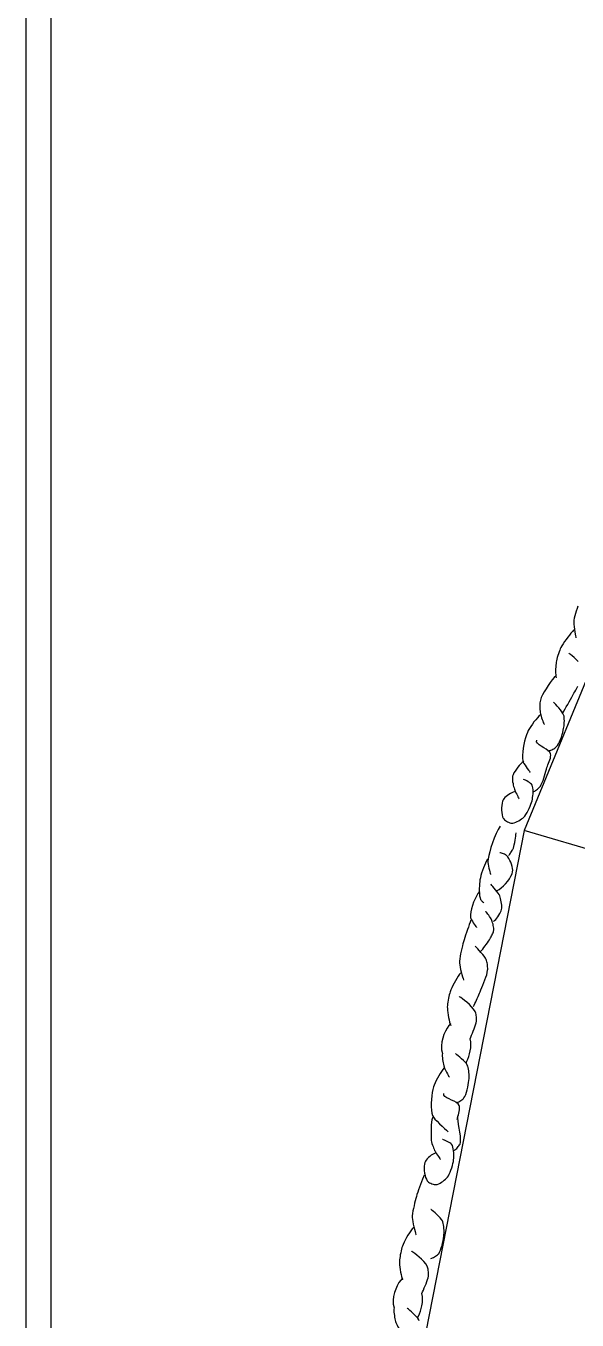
# Model space of a CAD drawing. Extents: x 2 to 99, y 3 to 136.
# Drawn here: x 6.22 to 13.85, y 73.89 to 91.81 of the extents above; entities that cross this region are included whole.
import ezdxf

# ---------------------------------------------------------------- set-up
doc = ezdxf.new("R2010")
doc.units = 0
doc.header["$LTSCALE"] = 1.7995
doc.layers.add('CMP-FLSH', color=7, linetype='CONTINUOUS')
doc.layers.add('STRCTR', color=7, linetype='CONTINUOUS')

msp = doc.modelspace()

# ---------------------------------------------------------------- linework, layer by layer
at = {"layer": 'CMP-FLSH', "color": 0, "linetype": 'CONTINUOUS'}
for p, q in [((17.673, 91.742), (13.116, 80.668)), ((13.116, 80.668), (11.092, 70.354)), ((19.02, 78.934), (13.116, 80.668))]:
    msp.add_line(p, q, dxfattribs=at)
for points in [[(13.861, 83.778, 0), (13.848, 83.744, 0), (13.836, 83.708, 0), (13.825, 83.673, 0), (13.816, 83.64, 0), (13.809, 83.609, 0), (13.805, 83.582, 0), (13.804, 83.558, 0), (13.806, 83.527, 0), (13.809, 83.492, 0), (13.813, 83.456, 0), (13.818, 83.42, 0), (13.823, 83.389, 0), (13.827, 83.363, 0), (13.83, 83.345, 0), (13.831, 83.339, 0)], [(13.805, 83.447, 0), (13.785, 83.427, 0), (13.764, 83.403, 0), (13.742, 83.376, 0), (13.719, 83.346, 0), (13.696, 83.316, 0), (13.675, 83.285, 0), (13.655, 83.256, 0), (13.638, 83.228, 0), (13.625, 83.204, 0), (13.616, 83.186, 0), (13.608, 83.165, 0), (13.599, 83.142, 0), (13.591, 83.117, 0), (13.583, 83.092, 0), (13.575, 83.067, 0), (13.569, 83.042, 0), (13.564, 83.02, 0), (13.56, 83.001, 0), (13.558, 82.981, 0), (13.555, 82.958, 0), (13.553, 82.933, 0), (13.552, 82.906, 0), (13.551, 82.879, 0), (13.551, 82.852, 0), (13.553, 82.827, 0), (13.556, 82.804, 0), (13.56, 82.785, 0)], [(13.863, 83.01, 0), (13.836, 83.037, 0), (13.808, 83.064, 0), (13.782, 83.087, 0), (13.76, 83.106, 0), (13.746, 83.118, 0), (13.741, 83.123, 0)], [(13.56, 82.812, 0), (13.534, 82.786, 0), (13.505, 82.754, 0), (13.476, 82.717, 0), (13.447, 82.676, 0), (13.419, 82.633, 0), (13.394, 82.59, 0), (13.372, 82.548, 0), (13.354, 82.509, 0), (13.342, 82.474, 0), (13.338, 82.457, 0), (13.335, 82.437, 0), (13.334, 82.415, 0), (13.333, 82.392, 0), (13.334, 82.368, 0), (13.335, 82.345, 0), (13.337, 82.322, 0), (13.339, 82.302, 0), (13.342, 82.285, 0), (13.345, 82.27, 0), (13.351, 82.251, 0), (13.358, 82.229, 0), (13.366, 82.207, 0), (13.374, 82.186, 0), (13.381, 82.166, 0), (13.387, 82.151, 0), (13.391, 82.14, 0), (13.393, 82.136, 0)], [(13.65, 82.298, 0), (13.665, 82.323, 0), (13.682, 82.352, 0), (13.7, 82.383, 0), (13.719, 82.416, 0), (13.739, 82.45, 0), (13.757, 82.483, 0), (13.775, 82.515, 0), (13.791, 82.544, 0), (13.805, 82.569, 0), (13.816, 82.589, 0), (13.83, 82.613, 0), (13.845, 82.64, 0), (13.861, 82.667, 0)], [(13.445, 81.771, 0), (13.456, 81.773, 0), (13.469, 81.776, 0), (13.484, 81.781, 0), (13.499, 81.787, 0), (13.514, 81.794, 0), (13.528, 81.802, 0), (13.541, 81.81, 0), (13.552, 81.818, 0), (13.56, 81.826, 0), (13.576, 81.845, 0), (13.591, 81.87, 0), (13.605, 81.899, 0), (13.619, 81.931, 0), (13.631, 81.964, 0), (13.641, 81.997, 0), (13.65, 82.028, 0), (13.658, 82.057, 0), (13.663, 82.082, 0), (13.666, 82.1, 0), (13.669, 82.12, 0), (13.671, 82.142, 0), (13.672, 82.166, 0), (13.673, 82.189, 0), (13.672, 82.213, 0), (13.671, 82.235, 0), (13.668, 82.255, 0), (13.663, 82.271, 0), (13.654, 82.291, 0), (13.638, 82.315, 0), (13.618, 82.341, 0), (13.597, 82.367, 0), (13.575, 82.391, 0), (13.554, 82.413, 0), (13.537, 82.431, 0), (13.526, 82.443, 0), (13.522, 82.447, 0)], [(13.342, 82.271, 0), (13.321, 82.253, 0), (13.299, 82.229, 0), (13.276, 82.202, 0), (13.252, 82.173, 0), (13.23, 82.142, 0), (13.208, 82.111, 0), (13.189, 82.081, 0), (13.173, 82.053, 0), (13.161, 82.028, 0), (13.148, 81.994, 0), (13.135, 81.953, 0), (13.123, 81.908, 0), (13.112, 81.859, 0), (13.103, 81.81, 0), (13.096, 81.761, 0), (13.093, 81.714, 0), (13.093, 81.672, 0), (13.097, 81.636, 0), (13.103, 81.618, 0), (13.114, 81.597, 0), (13.128, 81.573, 0), (13.144, 81.549, 0), (13.16, 81.526, 0), (13.175, 81.506, 0), (13.188, 81.489, 0), (13.197, 81.478, 0), (13.2, 81.474, 0)], [(13.239, 81.204, 0), (13.25, 81.209, 0), (13.262, 81.216, 0), (13.275, 81.224, 0), (13.288, 81.234, 0), (13.301, 81.244, 0), (13.313, 81.255, 0), (13.324, 81.265, 0), (13.334, 81.276, 0), (13.342, 81.285, 0), (13.354, 81.306, 0), (13.367, 81.332, 0), (13.378, 81.362, 0), (13.389, 81.393, 0), (13.399, 81.426, 0), (13.408, 81.459, 0), (13.417, 81.49, 0), (13.425, 81.518, 0), (13.432, 81.542, 0), (13.438, 81.559, 0), (13.445, 81.579, 0), (13.454, 81.601, 0), (13.463, 81.624, 0), (13.472, 81.648, 0), (13.479, 81.671, 0), (13.483, 81.693, 0), (13.485, 81.714, 0), (13.483, 81.731, 0), (13.471, 81.753, 0), (13.449, 81.774, 0), (13.42, 81.795, 0), (13.387, 81.816, 0), (13.354, 81.837, 0), (13.325, 81.858, 0), (13.302, 81.879, 0), (13.289, 81.899, 0), (13.29, 81.92, 0)], [(13.11, 81.623, 0), (13.091, 81.61, 0), (13.07, 81.592, 0), (13.049, 81.57, 0), (13.028, 81.546, 0), (13.008, 81.52, 0), (12.99, 81.493, 0), (12.975, 81.467, 0), (12.963, 81.442, 0), (12.955, 81.42, 0), (12.953, 81.404, 0), (12.953, 81.385, 0), (12.954, 81.365, 0), (12.957, 81.343, 0), (12.962, 81.321, 0), (12.966, 81.299, 0), (12.971, 81.279, 0), (12.977, 81.26, 0), (12.981, 81.244, 0), (12.986, 81.23, 0), (12.994, 81.213, 0), (13.003, 81.193, 0), (13.013, 81.173, 0), (13.022, 81.154, 0), (13.031, 81.136, 0), (13.039, 81.122, 0), (13.044, 81.113, 0), (13.046, 81.109, 0)], [(12.981, 81.204, 0), (12.964, 81.2, 0), (12.945, 81.193, 0), (12.925, 81.182, 0), (12.905, 81.17, 0), (12.885, 81.156, 0), (12.866, 81.141, 0), (12.85, 81.126, 0), (12.836, 81.11, 0), (12.827, 81.096, 0), (12.818, 81.074, 0), (12.811, 81.047, 0), (12.807, 81.016, 0), (12.804, 80.984, 0), (12.804, 80.95, 0), (12.806, 80.918, 0), (12.81, 80.887, 0), (12.817, 80.861, 0), (12.827, 80.839, 0), (12.834, 80.829, 0), (12.844, 80.819, 0), (12.857, 80.809, 0), (12.871, 80.799, 0), (12.886, 80.791, 0), (12.901, 80.783, 0), (12.916, 80.777, 0), (12.93, 80.773, 0), (12.943, 80.771, 0), (12.959, 80.773, 0), (12.979, 80.777, 0), (12.999, 80.784, 0), (13.021, 80.794, 0), (13.042, 80.805, 0), (13.062, 80.817, 0), (13.081, 80.829, 0), (13.097, 80.841, 0), (13.11, 80.853, 0), (13.125, 80.87, 0), (13.141, 80.893, 0), (13.157, 80.918, 0), (13.172, 80.946, 0), (13.186, 80.976, 0), (13.199, 81.005, 0), (13.21, 81.033, 0), (13.219, 81.059, 0), (13.226, 81.082, 0), (13.23, 81.102, 0), (13.234, 81.125, 0), (13.237, 81.151, 0), (13.239, 81.178, 0), (13.24, 81.206, 0), (13.24, 81.233, 0), (13.237, 81.258, 0), (13.233, 81.28, 0), (13.226, 81.298, 0), (13.217, 81.31, 0), (13.205, 81.321, 0), (13.188, 81.333, 0), (13.171, 81.345, 0), (13.153, 81.356, 0), (13.136, 81.366, 0), (13.123, 81.373, 0), (13.113, 81.378, 0), (13.11, 81.38, 0)], [(12.784, 80.729, 0), (12.755, 80.682, 0), (12.728, 80.626, 0), (12.702, 80.564, 0), (12.678, 80.5, 0), (12.657, 80.436, 0), (12.639, 80.376, 0), (12.626, 80.322, 0), (12.617, 80.277, 0), (12.614, 80.246, 0)], [(12.902, 80.323, 0), (12.91, 80.332, 0), (12.918, 80.342, 0), (12.926, 80.354, 0), (12.934, 80.366, 0), (12.942, 80.379, 0), (12.95, 80.392, 0), (12.957, 80.405, 0), (12.963, 80.417, 0), (12.967, 80.427, 0), (12.973, 80.447, 0), (12.98, 80.473, 0), (12.986, 80.503, 0), (12.991, 80.534, 0), (12.996, 80.565, 0), (13, 80.593, 0), (13.003, 80.615, 0), (13.005, 80.631, 0), (13.005, 80.636, 0)], [(12.743, 79.84, 0), (12.771, 79.854, 0), (12.8, 79.875, 0), (12.83, 79.902, 0), (12.86, 79.933, 0), (12.888, 79.967, 0), (12.912, 80.001, 0), (12.933, 80.036, 0), (12.948, 80.069, 0), (12.957, 80.099, 0), (12.958, 80.12, 0), (12.955, 80.145, 0), (12.949, 80.172, 0), (12.941, 80.201, 0), (12.93, 80.229, 0), (12.918, 80.256, 0), (12.904, 80.281, 0), (12.891, 80.303, 0), (12.877, 80.32, 0), (12.869, 80.327, 0), (12.857, 80.333, 0), (12.844, 80.34, 0), (12.829, 80.346, 0), (12.815, 80.351, 0), (12.802, 80.356, 0), (12.791, 80.359, 0), (12.783, 80.362, 0), (12.781, 80.362, 0)], [(12.61, 80.273, 0), (12.597, 80.248, 0), (12.582, 80.219, 0), (12.568, 80.186, 0), (12.554, 80.151, 0), (12.54, 80.116, 0), (12.528, 80.08, 0), (12.518, 80.046, 0), (12.51, 80.014, 0), (12.504, 79.987, 0), (12.501, 79.962, 0), (12.498, 79.933, 0), (12.496, 79.901, 0), (12.494, 79.867, 0), (12.495, 79.832, 0), (12.496, 79.799, 0), (12.5, 79.767, 0), (12.505, 79.739, 0), (12.512, 79.715, 0), (12.516, 79.71, 0), (12.521, 79.703, 0), (12.527, 79.696, 0), (12.534, 79.689, 0), (12.541, 79.682, 0), (12.547, 79.676, 0), (12.553, 79.671, 0), (12.556, 79.668, 0), (12.558, 79.667, 0)], [(12.614, 80.246, 0), (12.615, 80.227, 0), (12.618, 80.203, 0), (12.623, 80.177, 0), (12.629, 80.149, 0), (12.635, 80.122, 0), (12.641, 80.098, 0), (12.646, 80.078, 0), (12.649, 80.065, 0), (12.65, 80.06, 0)], [(12.499, 79.823, 0), (12.477, 79.796, 0), (12.456, 79.761, 0), (12.436, 79.721, 0), (12.417, 79.677, 0), (12.401, 79.631, 0), (12.389, 79.585, 0), (12.38, 79.541, 0), (12.375, 79.501, 0), (12.375, 79.466, 0), (12.379, 79.451, 0), (12.387, 79.433, 0), (12.399, 79.412, 0), (12.411, 79.392, 0), (12.425, 79.372, 0), (12.437, 79.354, 0), (12.448, 79.34, 0), (12.455, 79.331, 0), (12.458, 79.327, 0)], [(12.694, 79.411, 0), (12.707, 79.423, 0), (12.722, 79.438, 0), (12.737, 79.456, 0), (12.752, 79.476, 0), (12.766, 79.497, 0), (12.778, 79.518, 0), (12.789, 79.538, 0), (12.797, 79.558, 0), (12.803, 79.575, 0), (12.805, 79.592, 0), (12.806, 79.612, 0), (12.805, 79.635, 0), (12.803, 79.658, 0), (12.8, 79.682, 0), (12.795, 79.705, 0), (12.79, 79.727, 0), (12.785, 79.746, 0), (12.779, 79.763, 0), (12.769, 79.781, 0), (12.755, 79.802, 0), (12.738, 79.826, 0), (12.719, 79.849, 0), (12.7, 79.872, 0), (12.682, 79.893, 0), (12.668, 79.909, 0), (12.658, 79.92, 0), (12.655, 79.924, 0)], [(12.38, 79.426, 0), (12.369, 79.399, 0), (12.357, 79.368, 0), (12.344, 79.333, 0), (12.33, 79.297, 0), (12.317, 79.259, 0), (12.305, 79.222, 0), (12.293, 79.187, 0), (12.284, 79.155, 0), (12.276, 79.127, 0), (12.269, 79.1, 0), (12.261, 79.07, 0), (12.253, 79.036, 0), (12.245, 79, 0), (12.237, 78.963, 0), (12.231, 78.927, 0), (12.226, 78.893, 0), (12.223, 78.861, 0), (12.222, 78.834, 0), (12.224, 78.81, 0), (12.23, 78.779, 0), (12.237, 78.745, 0), (12.246, 78.71, 0), (12.255, 78.675, 0), (12.264, 78.644, 0), (12.271, 78.619, 0), (12.276, 78.602, 0), (12.278, 78.596, 0)], [(12.513, 78.994, 0), (12.527, 79.009, 0), (12.542, 79.027, 0), (12.558, 79.048, 0), (12.575, 79.07, 0), (12.592, 79.092, 0), (12.607, 79.115, 0), (12.622, 79.136, 0), (12.635, 79.156, 0), (12.646, 79.174, 0), (12.652, 79.184, 0), (12.658, 79.196, 0), (12.665, 79.209, 0), (12.672, 79.223, 0), (12.679, 79.237, 0), (12.685, 79.251, 0), (12.69, 79.265, 0), (12.694, 79.278, 0), (12.696, 79.289, 0), (12.697, 79.303, 0), (12.695, 79.319, 0), (12.693, 79.336, 0), (12.689, 79.354, 0), (12.685, 79.372, 0), (12.68, 79.39, 0), (12.675, 79.407, 0), (12.67, 79.422, 0), (12.665, 79.435, 0), (12.658, 79.447, 0), (12.649, 79.462, 0), (12.638, 79.478, 0), (12.626, 79.495, 0), (12.614, 79.511, 0), (12.603, 79.525, 0), (12.594, 79.537, 0), (12.588, 79.545, 0), (12.586, 79.548, 0)], [(12.415, 78.232, 0), (12.424, 78.25, 0), (12.434, 78.272, 0), (12.445, 78.295, 0), (12.456, 78.32, 0), (12.468, 78.345, 0), (12.479, 78.37, 0), (12.489, 78.394, 0), (12.498, 78.415, 0), (12.506, 78.434, 0), (12.517, 78.461, 0), (12.53, 78.493, 0), (12.544, 78.527, 0), (12.559, 78.563, 0), (12.573, 78.601, 0), (12.587, 78.637, 0), (12.598, 78.672, 0), (12.606, 78.705, 0), (12.611, 78.734, 0), (12.612, 78.747, 0), (12.612, 78.763, 0), (12.611, 78.781, 0), (12.61, 78.799, 0), (12.607, 78.818, 0), (12.604, 78.836, 0), (12.601, 78.853, 0), (12.597, 78.868, 0), (12.592, 78.881, 0), (12.581, 78.902, 0), (12.563, 78.927, 0), (12.542, 78.953, 0), (12.518, 78.981, 0), (12.495, 79.007, 0), (12.473, 79.03, 0), (12.456, 79.049, 0), (12.443, 79.061, 0), (12.439, 79.066, 0)], [(12.239, 78.7, 0), (12.222, 78.678, 0), (12.204, 78.651, 0), (12.185, 78.621, 0), (12.166, 78.589, 0), (12.148, 78.556, 0), (12.13, 78.523, 0), (12.114, 78.491, 0), (12.101, 78.462, 0), (12.091, 78.436, 0), (12.085, 78.417, 0), (12.079, 78.396, 0), (12.073, 78.371, 0), (12.068, 78.346, 0), (12.063, 78.32, 0), (12.059, 78.294, 0), (12.056, 78.269, 0), (12.053, 78.246, 0), (12.052, 78.227, 0)], [(12.369, 77.786, 0), (12.378, 77.808, 0), (12.388, 77.834, 0), (12.4, 77.862, 0), (12.412, 77.891, 0), (12.424, 77.921, 0), (12.435, 77.951, 0), (12.444, 77.979, 0), (12.451, 78.006, 0), (12.455, 78.029, 0), (12.456, 78.041, 0), (12.456, 78.056, 0), (12.456, 78.072, 0), (12.455, 78.089, 0), (12.453, 78.106, 0), (12.45, 78.123, 0), (12.447, 78.138, 0), (12.443, 78.152, 0), (12.438, 78.163, 0), (12.417, 78.196, 0), (12.389, 78.229, 0), (12.358, 78.261, 0), (12.324, 78.29, 0), (12.292, 78.316, 0), (12.262, 78.339, 0), (12.238, 78.355, 0), (12.222, 78.366, 0), (12.216, 78.37, 0)], [(12.052, 78.227, 0), (12.053, 78.205, 0), (12.055, 78.178, 0), (12.059, 78.147, 0), (12.064, 78.114, 0), (12.07, 78.08, 0), (12.077, 78.046, 0), (12.084, 78.016, 0), (12.091, 77.99, 0), (12.099, 77.97, 0)], [(12.096, 77.997, 0), (12.073, 77.968, 0), (12.049, 77.932, 0), (12.026, 77.89, 0), (12.006, 77.843, 0), (11.989, 77.793, 0), (11.977, 77.741, 0), (11.972, 77.687, 0), (11.974, 77.634, 0), (11.984, 77.583, 0)], [(12.313, 77.447, 0), (12.324, 77.474, 0), (12.337, 77.504, 0), (12.349, 77.539, 0), (12.361, 77.577, 0), (12.371, 77.617, 0), (12.377, 77.659, 0), (12.38, 77.702, 0), (12.377, 77.744, 0), (12.369, 77.786, 0)], [(11.984, 77.583, 0), (11.983, 77.565, 0), (11.983, 77.545, 0), (11.984, 77.523, 0), (11.987, 77.5, 0), (11.99, 77.477, 0), (11.994, 77.453, 0), (11.999, 77.432, 0), (12.004, 77.412, 0), (12.008, 77.395, 0), (12.014, 77.38, 0), (12.022, 77.362, 0), (12.031, 77.342, 0), (12.042, 77.321, 0), (12.053, 77.3, 0), (12.062, 77.282, 0), (12.07, 77.267, 0), (12.076, 77.258, 0), (12.078, 77.254, 0)], [(12.175, 76.899, 0), (12.186, 76.902, 0), (12.199, 76.907, 0), (12.213, 76.913, 0), (12.227, 76.921, 0), (12.241, 76.93, 0), (12.254, 76.939, 0), (12.265, 76.948, 0), (12.275, 76.958, 0), (12.283, 76.967, 0), (12.296, 76.988, 0), (12.308, 77.015, 0), (12.318, 77.046, 0), (12.327, 77.079, 0), (12.335, 77.113, 0), (12.342, 77.147, 0), (12.347, 77.179, 0), (12.351, 77.209, 0), (12.353, 77.234, 0), (12.354, 77.252, 0), (12.354, 77.272, 0), (12.353, 77.295, 0), (12.351, 77.318, 0), (12.349, 77.342, 0), (12.345, 77.365, 0), (12.341, 77.387, 0), (12.336, 77.406, 0), (12.329, 77.422, 0), (12.317, 77.441, 0), (12.298, 77.462, 0), (12.276, 77.485, 0), (12.251, 77.508, 0), (12.226, 77.53, 0), (12.203, 77.549, 0), (12.184, 77.565, 0), (12.171, 77.575, 0), (12.167, 77.579, 0)], [(12.01, 77.382, 0), (11.992, 77.36, 0), (11.973, 77.334, 0), (11.953, 77.305, 0), (11.934, 77.273, 0), (11.915, 77.239, 0), (11.898, 77.206, 0), (11.883, 77.174, 0), (11.871, 77.144, 0), (11.862, 77.118, 0), (11.853, 77.082, 0), (11.845, 77.04, 0), (11.839, 76.993, 0), (11.834, 76.944, 0), (11.831, 76.894, 0), (11.831, 76.844, 0), (11.833, 76.798, 0), (11.838, 76.756, 0), (11.847, 76.721, 0)], [(12.191, 76.669, 0), (12.195, 76.687, 0), (12.2, 76.708, 0), (12.206, 76.731, 0), (12.212, 76.755, 0), (12.217, 76.779, 0), (12.221, 76.803, 0), (12.223, 76.826, 0), (12.223, 76.846, 0), (12.218, 76.863, 0), (12.204, 76.883, 0), (12.179, 76.901, 0), (12.147, 76.919, 0), (12.112, 76.936, 0), (12.077, 76.952, 0), (12.045, 76.969, 0), (12.02, 76.987, 0), (12.005, 77.006, 0), (12.003, 77.027, 0)], [(11.862, 76.709, 0), (11.847, 76.691, 0), (11.838, 76.663, 0), (11.832, 76.629, 0), (11.83, 76.59, 0), (11.829, 76.549, 0), (11.83, 76.508, 0), (11.83, 76.47, 0), (11.83, 76.437, 0), (11.829, 76.411, 0), (11.828, 76.395, 0), (11.831, 76.376, 0), (11.835, 76.356, 0), (11.84, 76.335, 0), (11.847, 76.314, 0), (11.855, 76.293, 0), (11.863, 76.273, 0), (11.87, 76.255, 0), (11.876, 76.24, 0), (11.883, 76.227, 0), (11.893, 76.21, 0), (11.904, 76.192, 0), (11.916, 76.173, 0), (11.929, 76.155, 0), (11.94, 76.139, 0), (11.949, 76.126, 0), (11.955, 76.117, 0), (11.957, 76.114, 0)], [(11.847, 76.721, 0), (11.859, 76.701, 0), (11.881, 76.674, 0), (11.91, 76.642, 0), (11.944, 76.608, 0), (11.979, 76.574, 0), (12.012, 76.544, 0), (12.039, 76.519, 0), (12.058, 76.502, 0), (12.065, 76.495, 0)], [(12.137, 76.232, 0), (12.147, 76.239, 0), (12.158, 76.247, 0), (12.17, 76.257, 0), (12.182, 76.268, 0), (12.194, 76.28, 0), (12.204, 76.292, 0), (12.214, 76.304, 0), (12.223, 76.315, 0), (12.229, 76.326, 0), (12.236, 76.353, 0), (12.237, 76.391, 0), (12.233, 76.439, 0), (12.226, 76.492, 0), (12.218, 76.546, 0), (12.209, 76.599, 0), (12.202, 76.648, 0), (12.199, 76.688, 0), (12.2, 76.717, 0)], [(11.882, 76.2, 0), (11.865, 76.194, 0), (11.847, 76.184, 0), (11.829, 76.172, 0), (11.81, 76.157, 0), (11.792, 76.14, 0), (11.775, 76.123, 0), (11.761, 76.106, 0), (11.75, 76.089, 0), (11.742, 76.073, 0), (11.736, 76.05, 0), (11.733, 76.023, 0), (11.732, 75.992, 0), (11.734, 75.959, 0), (11.738, 75.926, 0), (11.744, 75.894, 0), (11.752, 75.864, 0), (11.762, 75.839, 0), (11.774, 75.818, 0), (11.783, 75.81, 0), (11.794, 75.801, 0), (11.808, 75.792, 0), (11.823, 75.785, 0), (11.839, 75.778, 0), (11.855, 75.772, 0), (11.871, 75.768, 0), (11.885, 75.766, 0), (11.898, 75.766, 0), (11.914, 75.769, 0), (11.933, 75.776, 0), (11.952, 75.786, 0), (11.972, 75.798, 0), (11.992, 75.811, 0), (12.011, 75.826, 0), (12.028, 75.84, 0), (12.042, 75.855, 0), (12.053, 75.867, 0), (12.067, 75.887, 0), (12.08, 75.911, 0), (12.092, 75.939, 0), (12.103, 75.968, 0), (12.114, 75.999, 0), (12.123, 76.03, 0), (12.13, 76.059, 0), (12.136, 76.086, 0), (12.139, 76.11, 0), (12.141, 76.13, 0), (12.142, 76.154, 0), (12.142, 76.18, 0), (12.141, 76.207, 0), (12.138, 76.234, 0), (12.134, 76.261, 0), (12.129, 76.286, 0), (12.122, 76.307, 0), (12.112, 76.324, 0), (12.103, 76.334, 0), (12.088, 76.344, 0), (12.071, 76.354, 0), (12.052, 76.364, 0), (12.033, 76.372, 0), (12.015, 76.38, 0), (12.001, 76.385, 0), (11.991, 76.389, 0), (11.987, 76.39, 0)], [(11.733, 75.898, 0), (11.721, 75.872, 0), (11.708, 75.84, 0), (11.695, 75.806, 0), (11.681, 75.769, 0), (11.667, 75.732, 0), (11.654, 75.695, 0), (11.643, 75.66, 0), (11.632, 75.628, 0), (11.624, 75.6, 0), (11.617, 75.574, 0), (11.609, 75.543, 0), (11.6, 75.509, 0), (11.592, 75.473, 0), (11.584, 75.437, 0), (11.577, 75.401, 0), (11.572, 75.367, 0), (11.568, 75.335, 0), (11.567, 75.308, 0), (11.569, 75.284, 0), (11.574, 75.253, 0), (11.581, 75.219, 0), (11.59, 75.183, 0), (11.598, 75.149, 0), (11.607, 75.118, 0), (11.614, 75.092, 0), (11.618, 75.075, 0), (11.62, 75.069, 0)], [(11.824, 74.743, 0), (11.836, 74.745, 0), (11.848, 74.75, 0), (11.862, 74.757, 0), (11.876, 74.764, 0), (11.89, 74.773, 0), (11.903, 74.782, 0), (11.915, 74.791, 0), (11.925, 74.801, 0), (11.933, 74.809, 0), (11.946, 74.831, 0), (11.958, 74.857, 0), (11.969, 74.888, 0), (11.979, 74.921, 0), (11.987, 74.955, 0), (11.994, 74.989, 0), (12, 75.021, 0), (12.004, 75.051, 0), (12.006, 75.076, 0), (12.007, 75.094, 0), (12.007, 75.114, 0), (12.007, 75.136, 0), (12.005, 75.16, 0), (12.003, 75.184, 0), (12, 75.207, 0), (11.996, 75.229, 0), (11.991, 75.248, 0), (11.985, 75.264, 0), (11.973, 75.283, 0), (11.954, 75.305, 0), (11.932, 75.328, 0), (11.907, 75.351, 0), (11.883, 75.373, 0), (11.86, 75.393, 0), (11.841, 75.408, 0), (11.829, 75.419, 0), (11.824, 75.423, 0)], [(11.582, 75.174, 0), (11.565, 75.152, 0), (11.547, 75.125, 0), (11.528, 75.096, 0), (11.508, 75.064, 0), (11.489, 75.031, 0), (11.471, 74.998, 0), (11.455, 74.967, 0), (11.442, 74.937, 0), (11.431, 74.912, 0), (11.425, 74.893, 0), (11.419, 74.871, 0), (11.413, 74.847, 0), (11.407, 74.822, 0), (11.402, 74.795, 0), (11.398, 74.77, 0), (11.394, 74.745, 0), (11.392, 74.722, 0), (11.39, 74.703, 0)], [(11.701, 74.259, 0), (11.71, 74.281, 0), (11.721, 74.306, 0), (11.733, 74.334, 0), (11.746, 74.363, 0), (11.758, 74.393, 0), (11.769, 74.422, 0), (11.779, 74.451, 0), (11.786, 74.477, 0), (11.79, 74.5, 0), (11.791, 74.513, 0), (11.792, 74.527, 0), (11.792, 74.543, 0), (11.791, 74.56, 0), (11.789, 74.577, 0), (11.787, 74.594, 0), (11.784, 74.609, 0), (11.78, 74.623, 0), (11.775, 74.634, 0), (11.754, 74.668, 0), (11.727, 74.701, 0), (11.696, 74.733, 0), (11.663, 74.763, 0), (11.63, 74.79, 0), (11.601, 74.812, 0), (11.577, 74.829, 0), (11.561, 74.84, 0), (11.555, 74.844, 0)], [(11.39, 74.703, 0), (11.39, 74.681, 0), (11.392, 74.654, 0), (11.396, 74.623, 0), (11.4, 74.59, 0), (11.406, 74.555, 0), (11.412, 74.522, 0), (11.419, 74.492, 0), (11.426, 74.466, 0), (11.434, 74.446, 0)], [(11.431, 74.472, 0), (11.407, 74.444, 0), (11.383, 74.408, 0), (11.36, 74.366, 0), (11.339, 74.32, 0), (11.322, 74.27, 0), (11.309, 74.218, 0), (11.303, 74.164, 0), (11.304, 74.111, 0), (11.315, 74.06, 0)], [(11.641, 73.92, 0), (11.653, 73.946, 0), (11.666, 73.977, 0), (11.679, 74.012, 0), (11.691, 74.049, 0), (11.701, 74.089, 0), (11.708, 74.131, 0), (11.711, 74.174, 0), (11.709, 74.217, 0), (11.701, 74.259, 0)], [(11.315, 74.06, 0), (11.313, 74.042, 0), (11.312, 74.022, 0), (11.314, 74, 0), (11.316, 73.977, 0), (11.319, 73.953, 0), (11.323, 73.93, 0), (11.327, 73.908, 0), (11.332, 73.888, 0), (11.336, 73.872, 0), (11.341, 73.857, 0), (11.349, 73.838, 0), (11.359, 73.818, 0), (11.369, 73.797, 0), (11.379, 73.776, 0), (11.389, 73.758, 0), (11.397, 73.743, 0), (11.402, 73.733, 0), (11.404, 73.73, 0)], [(11.664, 73.879, 0), (11.657, 73.895, 0), (11.645, 73.914, 0), (11.627, 73.935, 0), (11.605, 73.958, 0), (11.58, 73.982, 0), (11.555, 74.004, 0), (11.533, 74.023, 0), (11.514, 74.039, 0), (11.501, 74.049, 0), (11.497, 74.053, 0)]]:
    msp.add_polyline3d(points, dxfattribs=at)
at = {"layer": 'STRCTR', "color": 0, "linetype": 'CONTINUOUS'}
for p, q in [((6.218, 100.5), (6.218, 43.063)), ((6.564, 100.3), (6.564, 42.863))]:
    msp.add_line(p, q, dxfattribs=at)

doc.saveas('drawing.dxf')
